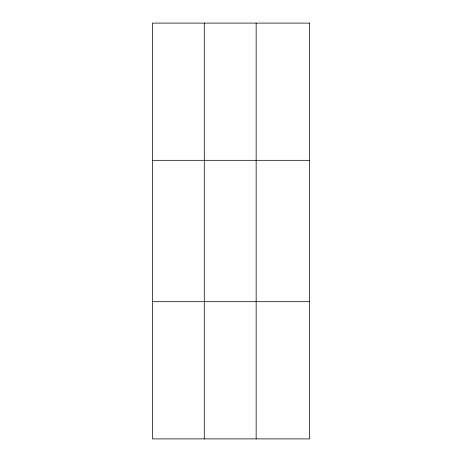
<?xml version="1.0" encoding="UTF-8"?>
<svg xmlns="http://www.w3.org/2000/svg" width="462" height="462" viewBox="0 0 462 462"><rect width="100%" height="100%" fill="white"/><g stroke="black" fill="none" stroke-linecap="round" stroke-linejoin="round"><path stroke-width="0.69" d="M204.279 438.9L204.279 23.1M256.15 438.9L256.15 23.1M152.414 160.314L309.586 160.314M152.414 301.686L309.586 301.686M309.586 23.1L309.586 438.9L152.414 438.9L152.414 23.1L309.586 23.1"/></g></svg>
